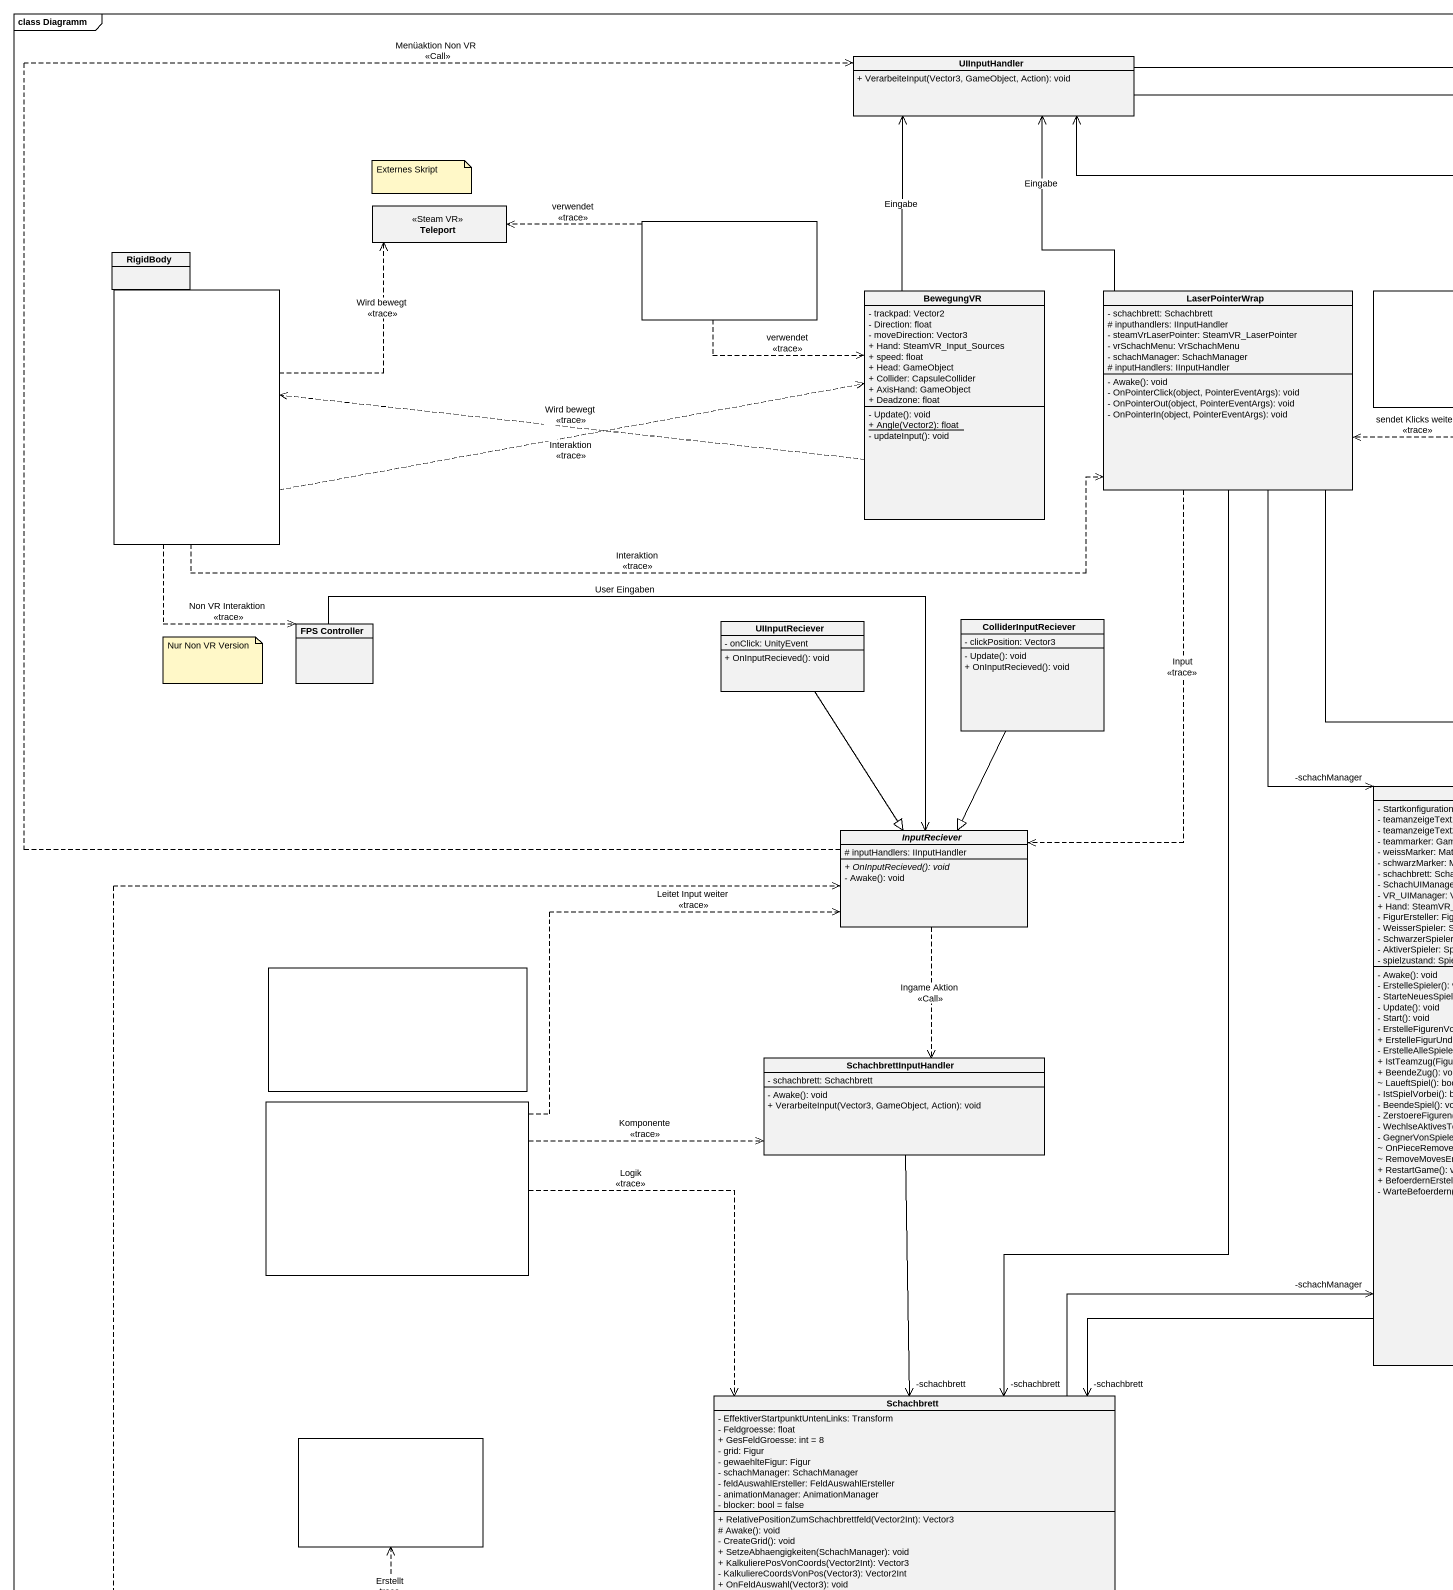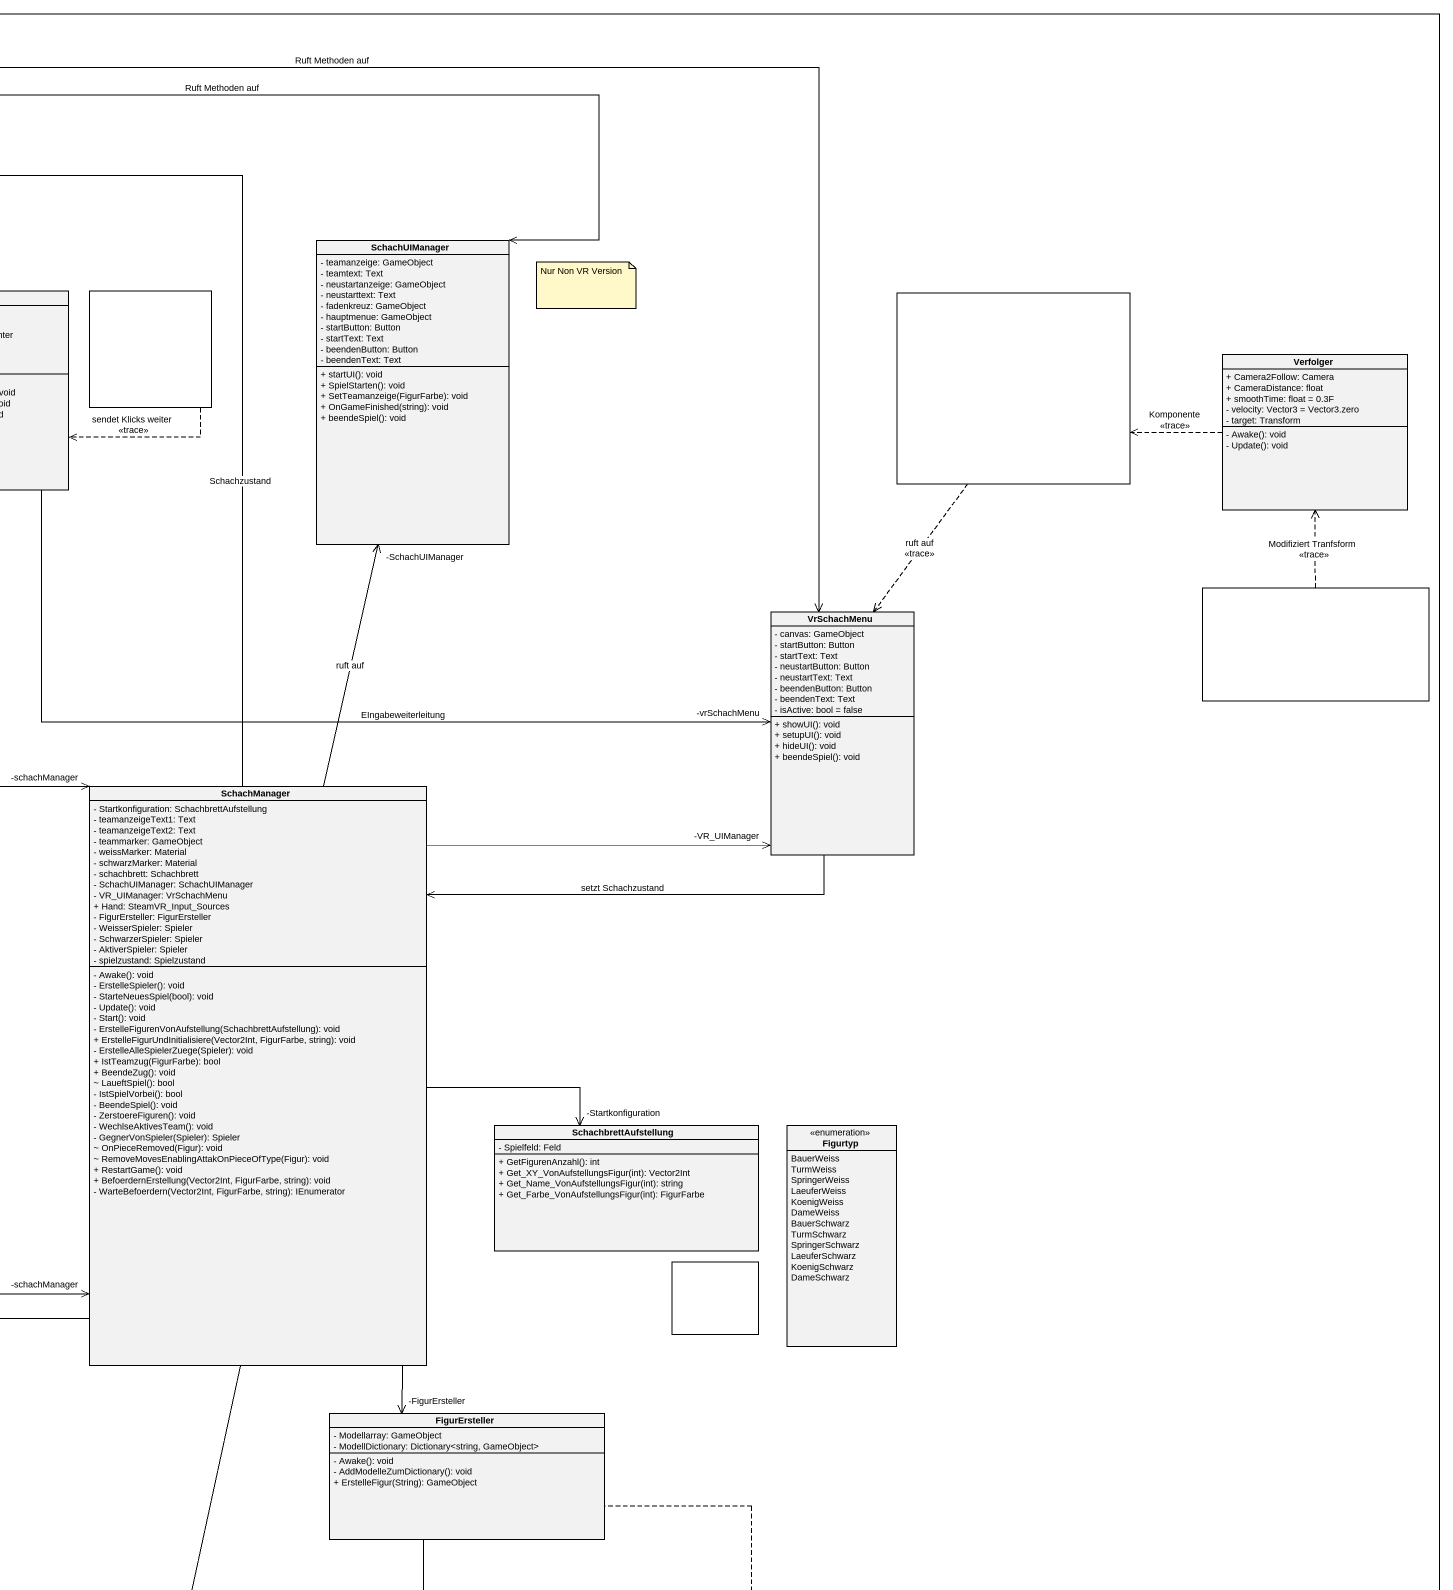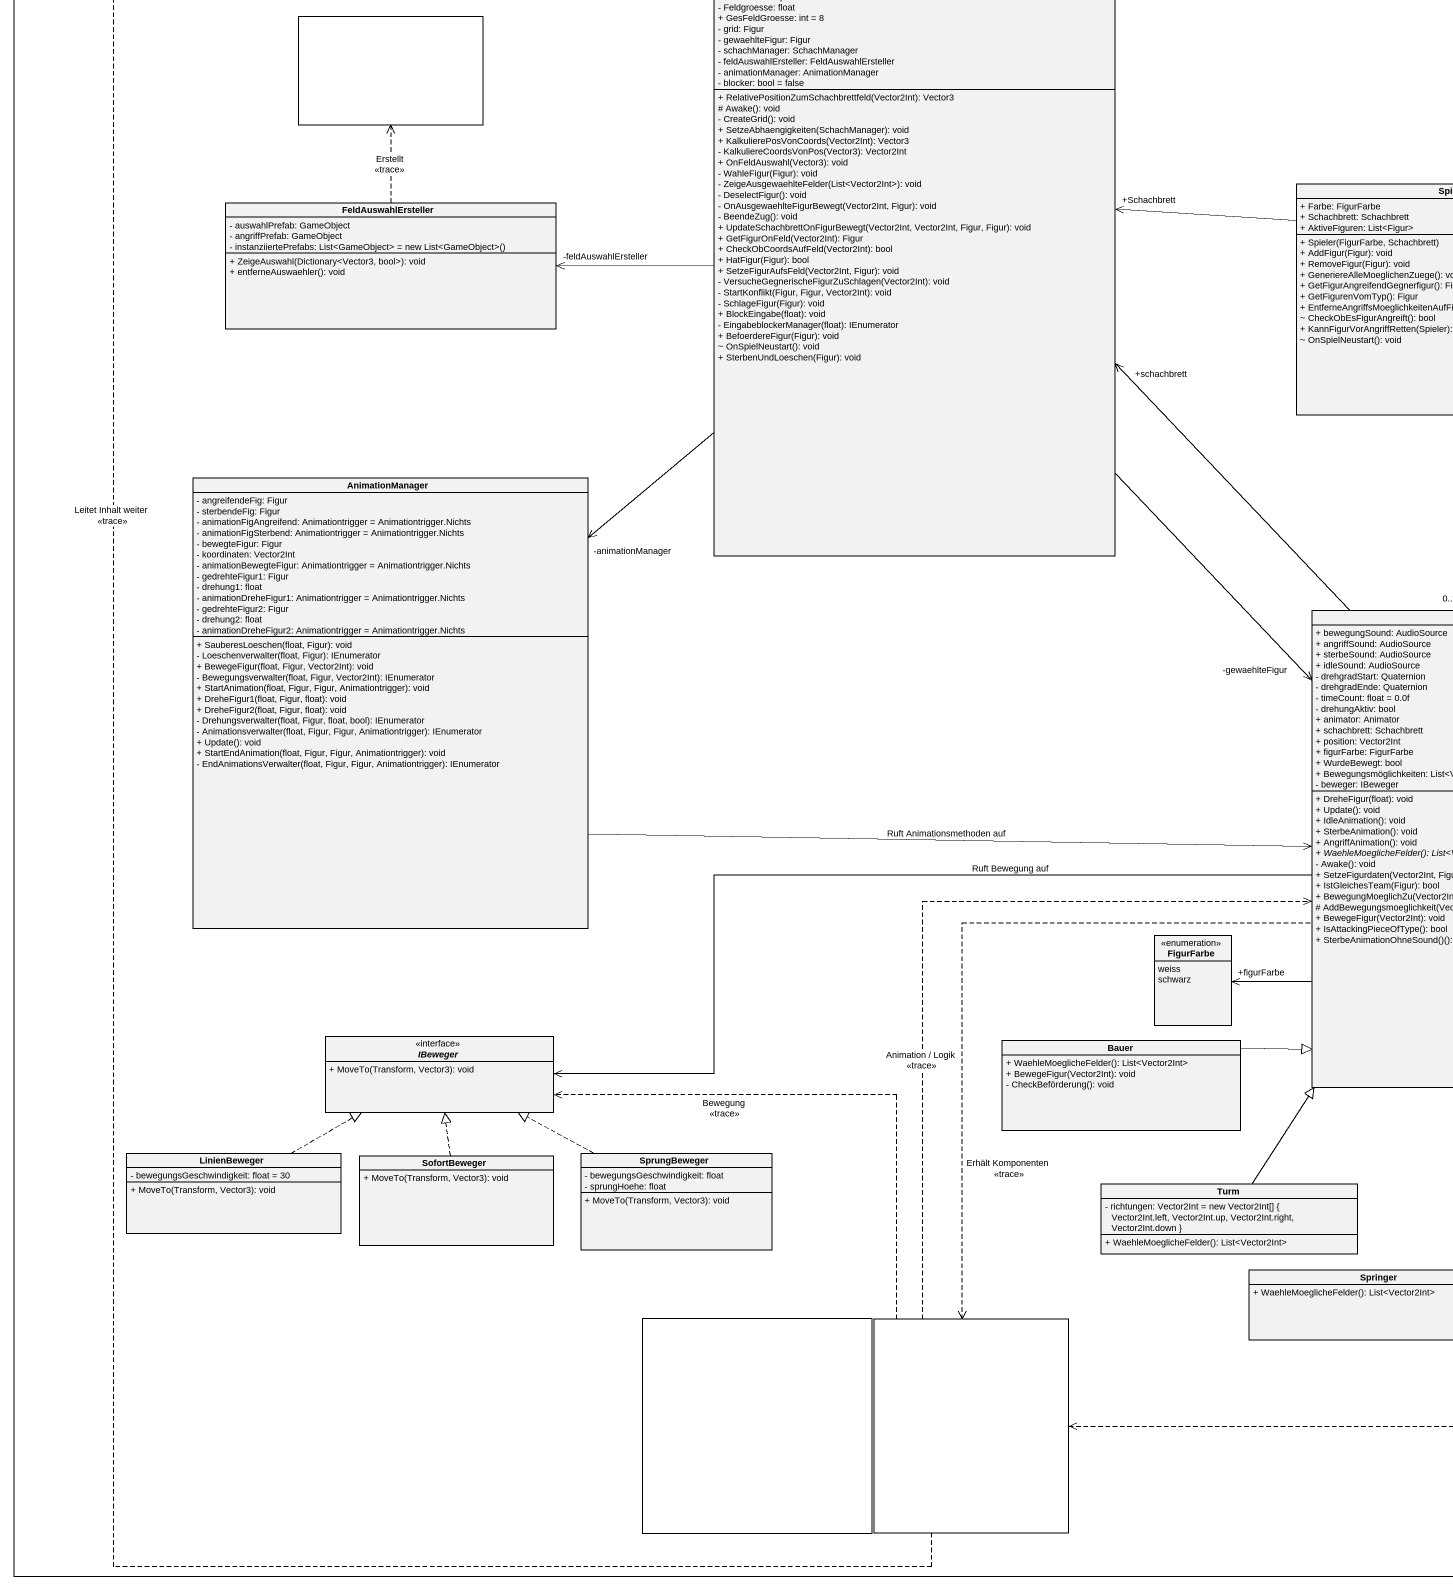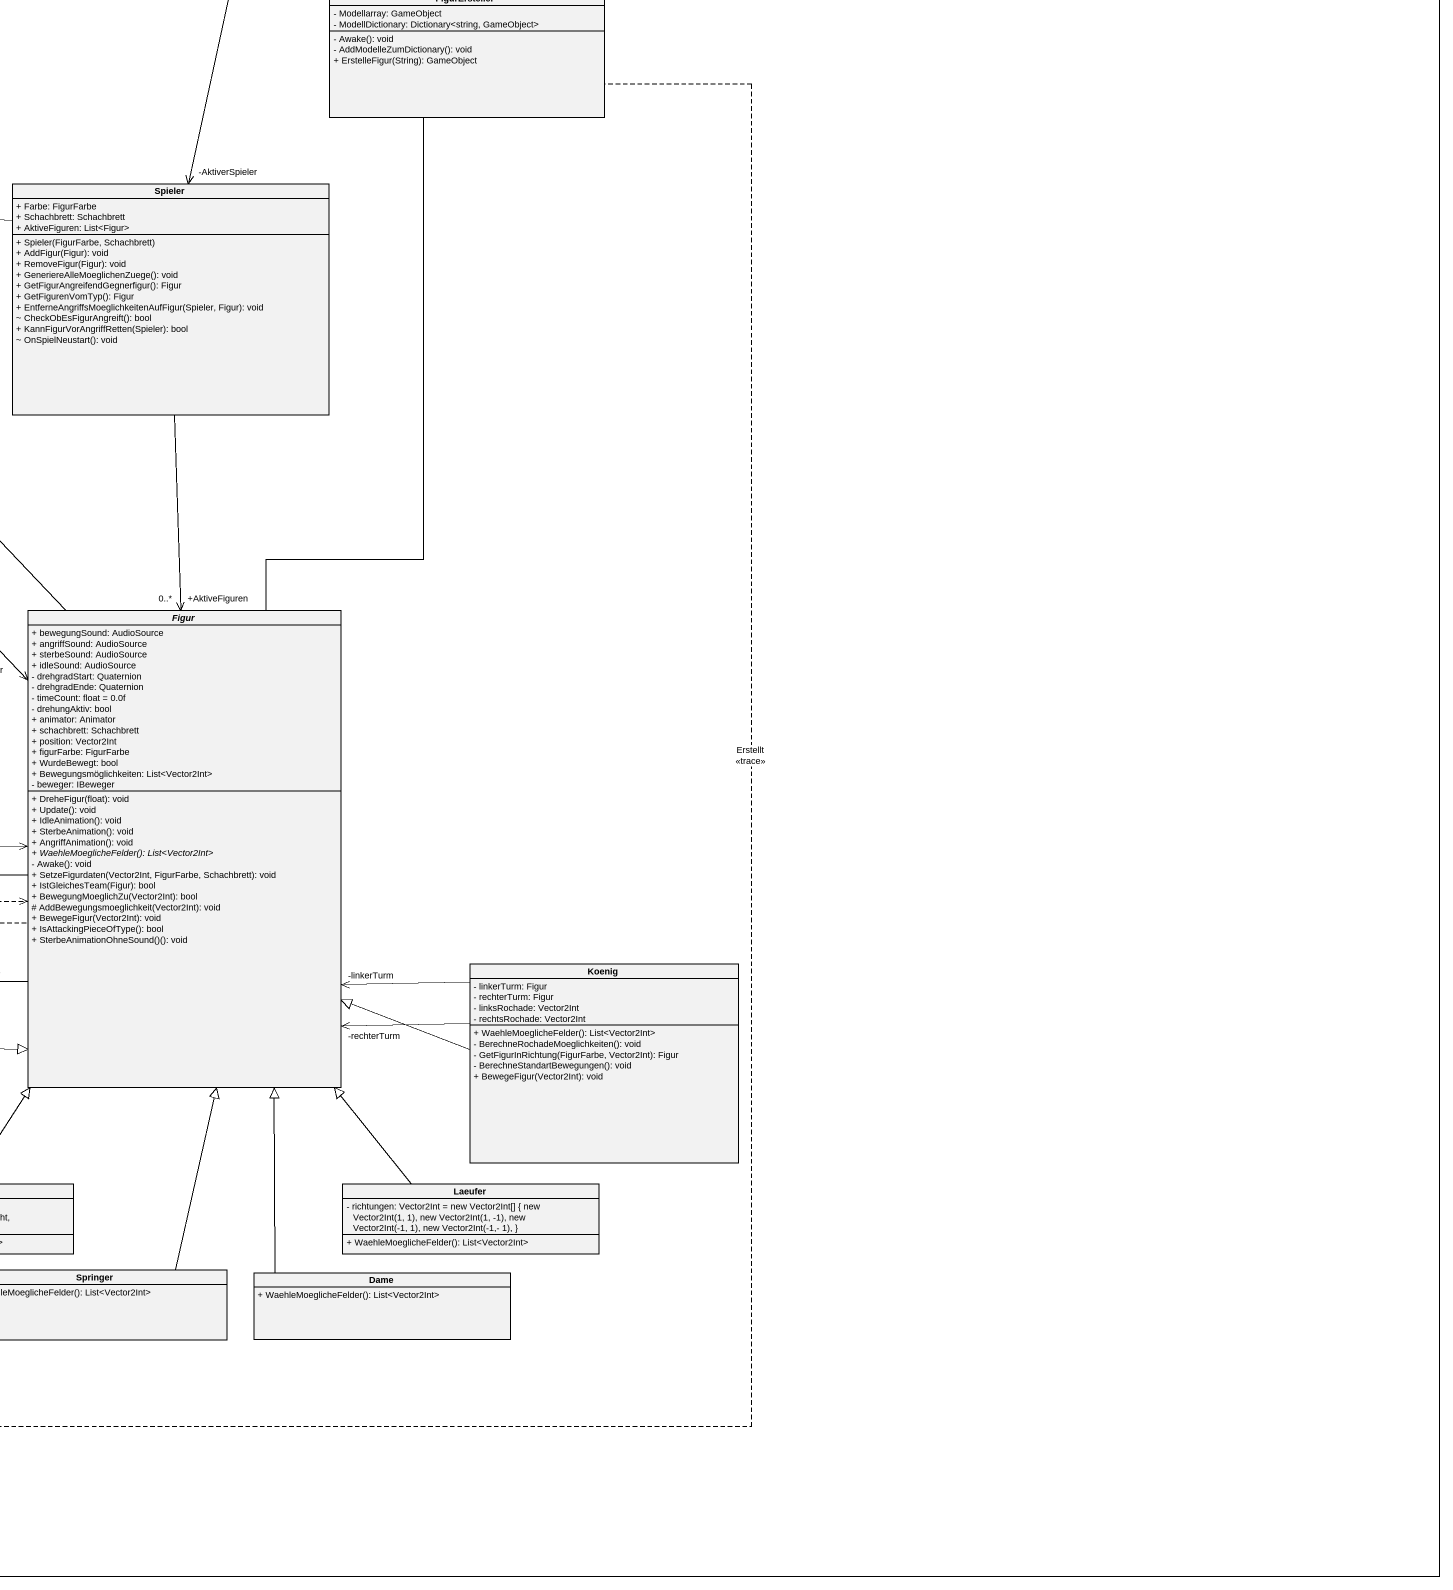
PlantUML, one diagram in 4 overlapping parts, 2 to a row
@startuml
mainframe class Diagramm
allowmixing
hide circle
hide empty members
skinparam classAttributeIconSize 0
class UIInputHandler {
  + VerarbeiteInput(Vector3, GameObject, Action): void
}
class Teleport <<Steam VR>>
rectangle " " as rectangle1
class SchachUIManager {
  - teamanzeige: GameObject
  - teamtext: Text
  - neustartanzeige: GameObject
  - neustarttext: Text
  - fadenkreuz: GameObject
  - hauptmenue: GameObject
  - startButton: Button
  - startText: Text
  - beendenButton: Button
  - beendenText: Text
  + startUI(): void
  + SpielStarten(): void
  + SetTeamanzeige(FigurFarbe): void
  + OnGameFinished(string): void
  + beendeSpiel(): void
}
class RigidBody
rectangle " " as rectangle2
class BewegungVR {
  - trackpad: Vector2
  - Direction: float
  - moveDirection: Vector3
  + Hand: SteamVR_Input_Sources
  + speed: float
  + Head: GameObject
  + Collider: CapsuleCollider
  + AxisHand: GameObject
  + Deadzone: float
  - Update(): void
  {static} + Angle(Vector2): float
  - updateInput(): void
}
class LaserPointerWrap {
  - schachbrett: Schachbrett
  # inputhandlers: IInputHandler
  - steamVrLaserPointer: SteamVR_LaserPointer
  - vrSchachMenu: VrSchachMenu
  - schachManager: SchachManager
  # inputHandlers: IInputHandler
  - Awake(): void
  - OnPointerClick(object, PointerEventArgs): void
  - OnPointerOut(object, PointerEventArgs): void
  - OnPointerIn(object, PointerEventArgs): void
}
rectangle " " as rectangle3
rectangle " " as rectangle4
class Verfolger {
  + Camera2Follow: Camera
  + CameraDistance: float
  + smoothTime: float = 0.3F
  - velocity: Vector3 = Vector3.zero
  - target: Transform
  - Awake(): void
  - Update(): void
}
rectangle " " as rectangle5
class "FPS Controller" as FPS_Controller
class UIInputReciever {
  - onClick: UnityEvent
  + OnInputRecieved(): void
}
class ColliderInputReciever {
  - clickPosition: Vector3
  - Update(): void
  + OnInputRecieved(): void
}
class VrSchachMenu {
  - canvas: GameObject
  - startButton: Button
  - startText: Text
  - neustartButton: Button
  - neustartText: Text
  - beendenButton: Button
  - beendenText: Text
  - isActive: bool = false
  + showUI(): void
  + setupUI(): void
  + hideUI(): void
  + beendeSpiel(): void
}
class SchachManager {
  - Startkonfiguration: SchachbrettAufstellung
  - teamanzeigeText1: Text
  - teamanzeigeText2: Text
  - teammarker: GameObject
  - weissMarker: Material
  - schwarzMarker: Material
  - schachbrett: Schachbrett
  - SchachUIManager: SchachUIManager
  - VR_UIManager: VrSchachMenu
  + Hand: SteamVR_Input_Sources
  - FigurErsteller: FigurErsteller
  - WeisserSpieler: Spieler
  - SchwarzerSpieler: Spieler
  - AktiverSpieler: Spieler
  - spielzustand: Spielzustand
  - Awake(): void
  - ErstelleSpieler(): void
  - StarteNeuesSpiel(bool): void
  - Update(): void
  - Start(): void
  - ErstelleFigurenVonAufstellung(SchachbrettAufstellung): void
  + ErstelleFigurUndInitialisiere(Vector2Int, FigurFarbe, string): void
  - ErstelleAlleSpielerZuege(Spieler): void
  + IstTeamzug(FigurFarbe): bool
  + BeendeZug(): void
  ~ LaueftSpiel(): bool
  - IstSpielVorbei(): bool
  - BeendeSpiel(): void
  - ZerstoereFiguren(): void
  - WechlseAktivesTeam(): void
  - GegnerVonSpieler(Spieler): Spieler
  ~ OnPieceRemoved(Figur): void
  ~ RemoveMovesEnablingAttakOnPieceOfType(Figur): void
  + RestartGame(): void
  + BefoerdernErstellung(Vector2Int, FigurFarbe, string): void
  - WarteBefoerdern(Vector2Int, FigurFarbe, string): IEnumerator
}
abstract class InputReciever {
  # inputHandlers: IInputHandler
  {abstract} + OnInputRecieved(): void
  - Awake(): void
}
rectangle " " as rectangle6
class SchachbrettInputHandler {
  - schachbrett: Schachbrett
  - Awake(): void
  + VerarbeiteInput(Vector3, GameObject, Action): void
}
rectangle " " as rectangle7
class SchachbrettAufstellung {
  - Spielfeld: Feld
  + GetFigurenAnzahl(): int
  + Get_XY_VonAufstellungsFigur(int): Vector2Int
  + Get_Name_VonAufstellungsFigur(int): string
  + Get_Farbe_VonAufstellungsFigur(int): FigurFarbe
}
enum Figurtyp {
  BauerWeiss
  TurmWeiss
  SpringerWeiss
  LaeuferWeiss
  KoenigWeiss
  DameWeiss
  BauerSchwarz
  TurmSchwarz
  SpringerSchwarz
  LaeuferSchwarz
  KoenigSchwarz
  DameSchwarz
}
rectangle " " as rectangle8
class Schachbrett {
  - EffektiverStartpunktUntenLinks: Transform
  - Feldgroesse: float
  + GesFeldGroesse: int = 8
  - grid: Figur
  - gewaehlteFigur: Figur
  - schachManager: SchachManager
  - feldAuswahlErsteller: FeldAuswahlErsteller
  - animationManager: AnimationManager
  - blocker: bool = false
  + RelativePositionZumSchachbrettfeld(Vector2Int): Vector3
  # Awake(): void
  - CreateGrid(): void
  + SetzeAbhaengigkeiten(SchachManager): void
  + KalkulierePosVonCoords(Vector2Int): Vector3
  - KalkuliereCoordsVonPos(Vector3): Vector2Int
  + OnFeldAuswahl(Vector3): void
  - WahleFigur(Figur): void
  - ZeigeAusgewaehlteFelder(List<Vector2Int>): void
  - DeselectFigur(): void
  - OnAusgewaehlteFigurBewegt(Vector2Int, Figur): void
  - BeendeZug(): void
  + UpdateSchachbrettOnFigurBewegt(Vector2Int, Vector2Int, Figur, Figur): void
  + GetFigurOnFeld(Vector2Int): Figur
  + CheckObCoordsAufFeld(Vector2Int): bool
  + HatFigur(Figur): bool
  + SetzeFigurAufsFeld(Vector2Int, Figur): void
  - VersucheGegnerischeFigurZuSchlagen(Vector2Int): void
  - StartKonflikt(Figur, Figur, Vector2Int): void
  - SchlageFigur(Figur): void
  + BlockEingabe(float): void
  - EingabeblockerManager(float): IEnumerator
  + BefoerdereFigur(Figur): void
  ~ OnSpielNeustart(): void
  + SterbenUndLoeschen(Figur): void
}
rectangle " " as rectangle9
class FigurErsteller {
  - Modellarray: GameObject
  - ModellDictionary: Dictionary<string, GameObject>
  - Awake(): void
  - AddModelleZumDictionary(): void
  + ErstelleFigur(String): GameObject
}
class Spieler {
  + Farbe: FigurFarbe
  + Schachbrett: Schachbrett
  + AktiveFiguren: List<Figur>
  + Spieler(FigurFarbe, Schachbrett)
  + AddFigur(Figur): void
  + RemoveFigur(Figur): void
  + GeneriereAlleMoeglichenZuege(): void
  + GetFigurAngreifendGegnerfigur(): Figur
  + GetFigurenVomTyp(): Figur
  + EntferneAngriffsMoeglichkeitenAufFigur(Spieler, Figur): void
  ~ CheckObEsFigurAngreift(): bool
  + KannFigurVorAngriffRetten(Spieler): bool
  ~ OnSpielNeustart(): void
}
class FeldAuswahlErsteller {
  - auswahlPrefab: GameObject
  - angriffPrefab: GameObject
  {field} - instanziiertePrefabs: List<GameObject> = new List<GameObject>()
  + ZeigeAuswahl(Dictionary<Vector3, bool>): void
  + entferneAuswaehler(): void
}
class AnimationManager {
  - angreifendeFig: Figur
  - sterbendeFig: Figur
  - animationFigAngreifend: Animationtrigger = Animationtrigger.Nichts
  - animationFigSterbend: Animationtrigger = Animationtrigger.Nichts
  - bewegteFigur: Figur
  - koordinaten: Vector2Int
  - animationBewegteFigur: Animationtrigger = Animationtrigger.Nichts
  - gedrehteFigur1: Figur
  - drehung1: float
  - animationDreheFigur1: Animationtrigger = Animationtrigger.Nichts
  - gedrehteFigur2: Figur
  - drehung2: float
  - animationDreheFigur2: Animationtrigger = Animationtrigger.Nichts
  + SauberesLoeschen(float, Figur): void
  - Loeschenverwalter(float, Figur): IEnumerator
  + BewegeFigur(float, Figur, Vector2Int): void
  - Bewegungsverwalter(float, Figur, Vector2Int): IEnumerator
  + StartAnimation(float, Figur, Figur, Animationtrigger): void
  + DreheFigur1(float, Figur, float): void
  + DreheFigur2(float, Figur, float): void
  - Drehungsverwalter(float, Figur, float, bool): IEnumerator
  - Animationsverwalter(float, Figur, Figur, Animationtrigger): IEnumerator
  + Update(): void
  + StartEndAnimation(float, Figur, Figur, Animationtrigger): void
  - EndAnimationsVerwalter(float, Figur, Figur, Animationtrigger): IEnumerator
}
abstract class Figur {
  + bewegungSound: AudioSource
  + angriffSound: AudioSource
  + sterbeSound: AudioSource
  + idleSound: AudioSource
  - drehgradStart: Quaternion
  - drehgradEnde: Quaternion
  - timeCount: float = 0.0f
  - drehungAktiv: bool
  + animator: Animator
  + schachbrett: Schachbrett
  + position: Vector2Int
  + figurFarbe: FigurFarbe
  + WurdeBewegt: bool
  + Bewegungsmöglichkeiten: List<Vector2Int>
  - beweger: IBeweger
  + DreheFigur(float): void
  + Update(): void
  + IdleAnimation(): void
  + SterbeAnimation(): void
  + AngriffAnimation(): void
  {abstract} + WaehleMoeglicheFelder(): List<Vector2Int>
  - Awake(): void
  + SetzeFigurdaten(Vector2Int, FigurFarbe, Schachbrett): void
  + IstGleichesTeam(Figur): bool
  + BewegungMoeglichZu(Vector2Int): bool
  # AddBewegungsmoeglichkeit(Vector2Int): void
  + BewegeFigur(Vector2Int): void
  + IsAttackingPieceOfType(): bool
  + SterbeAnimationOhneSound()(): void
}
enum FigurFarbe {
  weiss
  schwarz
}
class Koenig {
  - linkerTurm: Figur
  - rechterTurm: Figur
  - linksRochade: Vector2Int
  - rechtsRochade: Vector2Int
  + WaehleMoeglicheFelder(): List<Vector2Int>
  - BerechneRochadeMoeglichkeiten(): void
  - GetFigurInRichtung(FigurFarbe, Vector2Int): Figur
  - BerechneStandartBewegungen(): void
  + BewegeFigur(Vector2Int): void
}
interface IBeweger {
  + MoveTo(Transform, Vector3): void
}
class Bauer {
  + WaehleMoeglicheFelder(): List<Vector2Int>
  + BewegeFigur(Vector2Int): void
  - CheckBeförderung(): void
}
class LinienBeweger {
  - bewegungsGeschwindigkeit: float = 30
  + MoveTo(Transform, Vector3): void
}
class SofortBeweger {
  + MoveTo(Transform, Vector3): void
}
class SprungBeweger {
  - bewegungsGeschwindigkeit: float
  - sprungHoehe: float
  + MoveTo(Transform, Vector3): void
}
class Turm {
  - richtungen: Vector2Int = new Vector2Int[] { Vector2Int.left, Vector2Int.up, Vector2Int.right, Vector2Int.down }
  + WaehleMoeglicheFelder(): List<Vector2Int>
}
class Laeufer {
  {field} - richtungen: Vector2Int = new Vector2Int[] { new Vector2Int(1, 1), new Vector2Int(1, -1), new Vector2Int(-1, 1), new Vector2Int(-1,- 1), }
  + WaehleMoeglicheFelder(): List<Vector2Int>
}
class Springer {
  + WaehleMoeglicheFelder(): List<Vector2Int>
}
class Dame {
  + WaehleMoeglicheFelder(): List<Vector2Int>
}
rectangle " " as rectangle10
rectangle " " as rectangle11
UIInputHandler -right-> SchachUIManager : Ruft Methoden auf
UIInputHandler -right-> VrSchachMenu : Ruft Methoden auf
rectangle1 .left.> Teleport : verwendet\n<<trace>>
rectangle1 .right.> BewegungVR : verwendet\n<<trace>>
rectangle2 .up.> Teleport : Wird bewegt\n<<trace>>
rectangle2 <.right. BewegungVR : Wird bewegt\n<<trace>>
rectangle2 .right.> BewegungVR : Interaktion\n<<trace>>
rectangle2 .right.> LaserPointerWrap : Interaktion\n<<trace>>
rectangle2 ..> FPS_Controller : Non VR Interaktion\n<<trace>>
BewegungVR -up-> UIInputHandler : Eingabe
LaserPointerWrap -up-> UIInputHandler : Eingabe
LaserPointerWrap -right-> "-vrSchachMenu" VrSchachMenu : EIngabeweiterleitung
LaserPointerWrap --> "-schachManager" SchachManager
LaserPointerWrap ..> InputReciever : Input\n<<trace>>
LaserPointerWrap --> "-schachbrett" Schachbrett
rectangle3 .left.> LaserPointerWrap : sendet Klicks weiter\n<<trace>>
rectangle4 <.right. Verfolger : Komponente\n<<trace>>
rectangle4 ..> VrSchachMenu : ruft auf\n<<trace>>
rectangle5 .up.> Verfolger : Modifiziert Tranfsform\n<<trace>>
FPS_Controller -right-> InputReciever : User Eingaben
UIInputReciever --|> InputReciever
ColliderInputReciever --|> InputReciever
VrSchachMenu -left-> SchachManager : setzt Schachzustand
SchachManager -up-> UIInputHandler : Schachzustand
SchachManager -up-> "-SchachUIManager" SchachUIManager : ruft auf
SchachManager -right-> "-VR_UIManager" VrSchachMenu
SchachManager -right-> "-Startkonfiguration" SchachbrettAufstellung
SchachManager --> "-schachbrett" Schachbrett
SchachManager --> "-FigurErsteller" FigurErsteller
SchachManager --> "-AktiverSpieler" Spieler
InputReciever .up.> UIInputHandler : Menüaktion Non VR\n<<Call>>
InputReciever ..> SchachbrettInputHandler : Ingame Aktion\n<<Call>>
SchachbrettInputHandler --> "-schachbrett" Schachbrett
rectangle7 .right.> InputReciever : Leitet Input weiter\n<<trace>>
rectangle7 .right.> SchachbrettInputHandler : Komponente\n<<trace>>
rectangle7 ..> Schachbrett : Logik\n<<trace>>
Schachbrett -up-> "-schachManager" SchachManager
Schachbrett -left-> "-feldAuswahlErsteller" FeldAuswahlErsteller
Schachbrett --> "-animationManager" AnimationManager
Schachbrett --> "-gewaehlteFigur" Figur
rectangle9 <.. FeldAuswahlErsteller : Erstellt\n<<trace>>
FigurErsteller -- Figur
Spieler -left-> "+Schachbrett" Schachbrett
Spieler --> "+AktiveFiguren\n0..*" Figur
AnimationManager -right-> Figur : Ruft Animationsmethoden auf
Figur -up-> "+schachbrett" Schachbrett
Figur -left-> "+figurFarbe" FigurFarbe
Figur -left-> IBeweger : Ruft Bewegung auf
Koenig -left-> "-linkerTurm" Figur
Koenig -left-> "-rechterTurm" Figur
Koenig -left-|> Figur
Bauer -up-|> Figur
LinienBeweger .right.|> IBeweger
SofortBeweger .up.|> IBeweger
SprungBeweger .left.|> IBeweger
Turm -up-|> Figur
Laeufer -up-|> Figur
Springer -up-|> Figur
Dame -up-|> Figur
rectangle11 .up.> InputReciever : Leitet Inhalt weiter\n<<trace>>
rectangle11 <.up. FigurErsteller : Erstellt\n<<trace>>
rectangle11 .up.> Figur : Animation / Logik\n<<trace>>
rectangle11 <.up. Figur : Erhält Komponenten\n<<trace>>
rectangle11 .up.> IBeweger : Bewegung\n<<trace>>
note as N1
  Externes Skript
end note
note as N2
  Nur Non VR Version
end note
note as N3
  Nur Non VR Version
end note
@enduml
